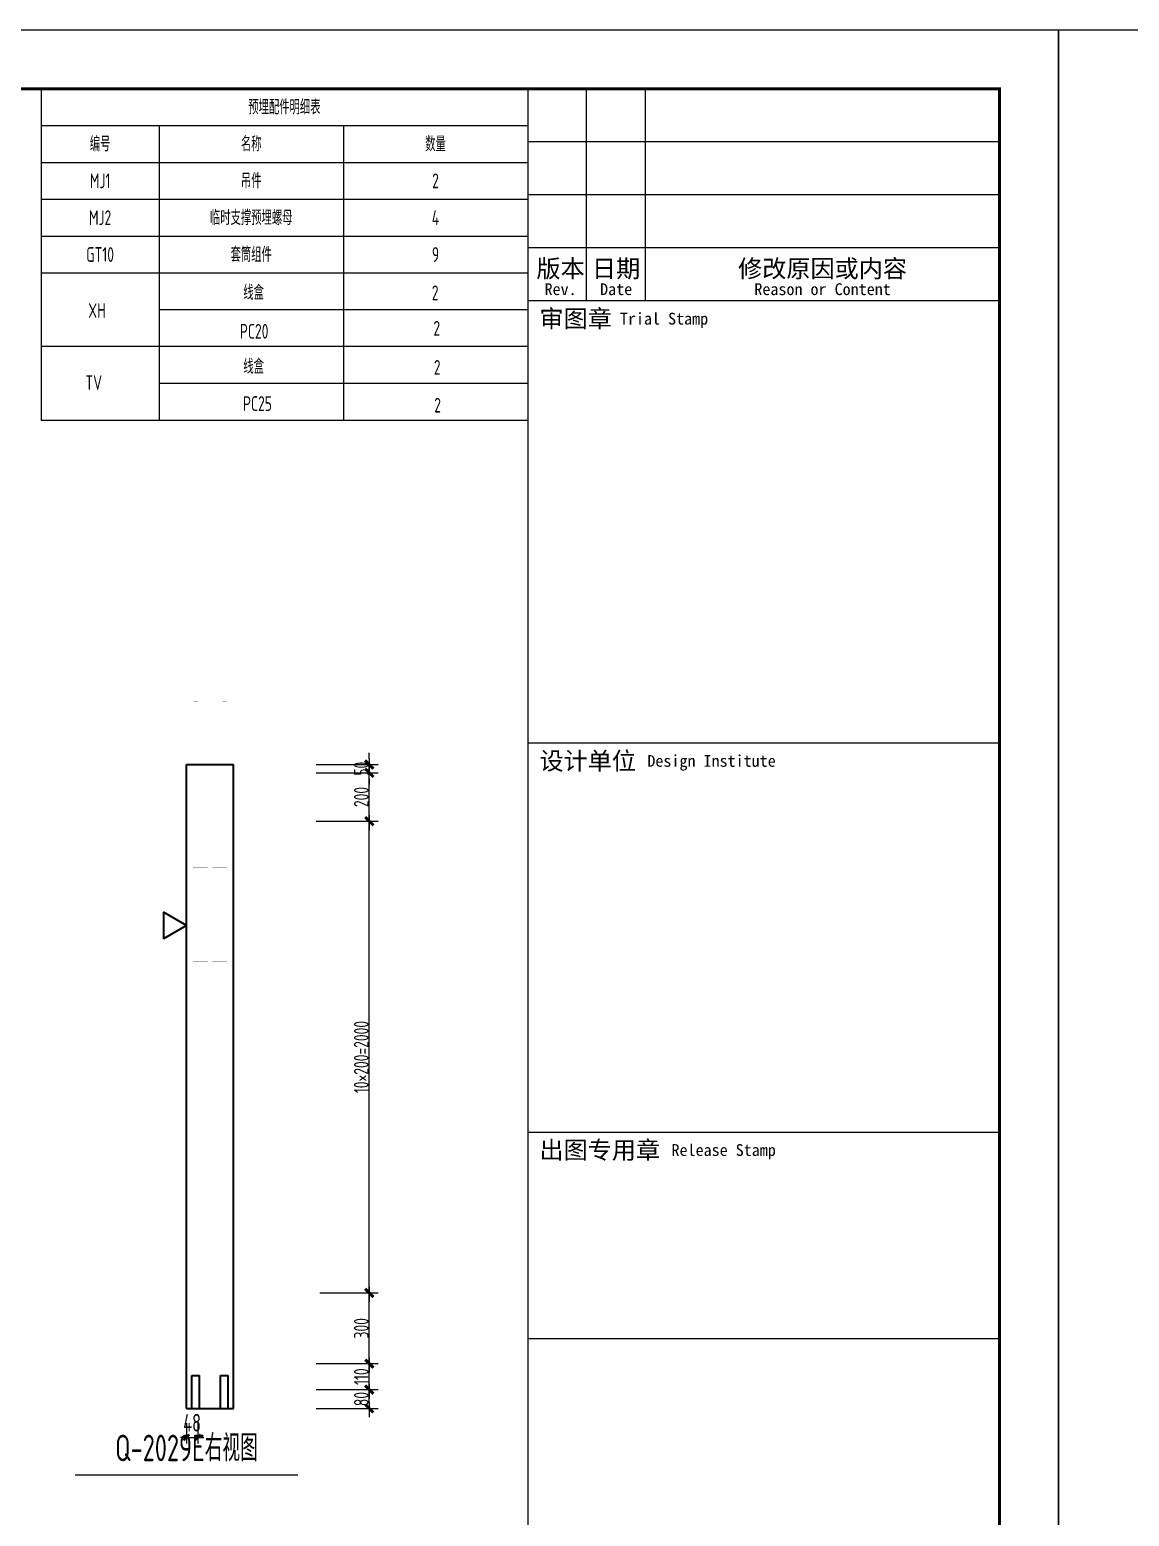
# Model space of a CAD drawing. Extents: x -85320 to 1679916, y -1321939 to 627.
# Drawn here: x 1421897 to 1440540, y -851082 to -825871 of the extents above; entities that cross this region are included whole.
import ezdxf
from ezdxf.enums import TextEntityAlignment as Align

# ---------------------------------------------------------------- set-up
doc = ezdxf.new("R2010")
doc.units = 0
doc.header["$LTSCALE"] = 1000
for name, color, linetype in [('BORDER', 7, 'Continuous'), ('手孔标注', 3, 'Continuous'), ('打印线框', 7, 'Continuous'), ('拉模', 7, 'Continuous'), ('砼墙', 3, 'Continuous')]:
    doc.layers.add(name, color=color, linetype=linetype)
for name, color, linetype, lineweight in [('参数表文字', 7, 'Continuous', 18), ('预制墙图名', 7, 'Continuous', 18), ('预制墙墙身水平筋', 130, 'Continuous', 18), ('预制墙墙身纵向受力筋', 1, 'Continuous', 18), ('预制墙详图标注', 3, 'Continuous', 18), ('预制墙详图轮廓', 3, 'Continuous', 35)]:
    doc.layers.add(name, color=color, linetype=linetype, lineweight=lineweight)
doc.styles.add('TSSD_Dimension', font='tssdeng.shx', dxfattribs={"width": 0.7, "bigfont": 'hztxt.shx'})
doc.styles.add('TSSD_Rein', font='Tssdeng.shx', dxfattribs={"width": 0.7, "bigfont": 'hztxt.shx'})
doc.styles.add('样式 1', font='yjkeng.shx', dxfattribs={"width": 0.7, "bigfont": 'yjkchn.shx'})
doc.styles.add('样式 2', font='yjkeng.shx', dxfattribs={"width": 0.7, "bigfont": 'yjkchn.shx'})
doc.styles.add('设计院一', font='', dxfattribs={"width": 0.8})
doc.styles.get('设计院一').set_extended_font_data('SimSun')
doc.dimstyles.new('标注', dxfattribs={"dimtxt": 300, "dimasz": 100, "dimexe": 100, "dimexo": 250, "dimgap": 100, "dimtad": 1, "dimdec": 0, "dimlfac": 0.25, "dimzin": 0, "dimdsep": 46, "dimtxsty": 'TSSD_Dimension', "dimblk": 'ARCHTICK', "dimcen": 0, "dimdle": 100, "dimclrt": 7, "dimadec": 0, "dimazin": 0, "dimtfac": 1, "dimtdec": 0, "dimtix": 1, "dimtmove": 2, "dimatfit": 3, "dimfxl": 1, "dimtolj": 1, "dimtzin": 0, "dimarcsym": 0})
doc.dimstyles.new('盈建科结构', dxfattribs={"dimscale": 100, "dimtxt": 2.5, "dimasz": 1, "dimexe": 1.5, "dimexo": 0.625, "dimgap": 0.1, "dimtad": 1, "dimdec": 0, "dimrnd": 1, "dimzin": 0, "dimdsep": 46, "dimtxsty": '样式 1', "dimblk": '_yjkbk', "dimblk1": 'ARCHTICK', "dimblk2": 'ARCHTICK', "dimcen": 0.09, "dimadec": 0, "dimazin": 0, "dimtfac": 1, "dimtdec": 4, "dimtix": 1, "dimtmove": 2, "dimatfit": 3, "dimfxl": 1, "dimtolj": 1, "dimtzin": 0, "dimarcsym": 0})

# ---------------------------------------------------------------- blocks, each defined once
blk = doc.blocks.new('_yjkbk')
blk.add_line((-1, 0), (1.5, 0))
blk.add_lwpolyline([(-0.7, -0.7, 0.5, 0.5, 0), (0.7, 0.7, 0.5, 0.5, 0)], format="xyseb")
blk = doc.blocks.new('*D406')
at = {"layer": 'Defpoints', "color": 0, "transparency": 16777216}
for p in [(1426754, -848934), (1427654, -848934), (1426754, -849254)]:
    blk.add_point(p, dxfattribs=at)
at = {"layer": '预制墙详图标注', "color": 0, "lineweight": -2, "transparency": 16777216}
for p, q in [((1426754, -848934), (1427804, -848934)), ((1427654, -849154), (1427654, -849034)), ((1426754, -849254), (1427804, -849254))]:
    blk.add_line(p, q, dxfattribs=at)
at = {"layer": '预制墙详图标注', "color": 0, "lineweight": -2, "transparency": 16777216, "xscale": 100, "yscale": 100, "zscale": 100}
for p, rotation in [((1427654, -848934), 90), ((1427654, -849254), 270)]:
    blk.add_blockref('_yjkbk', p, dxfattribs=dict(at, rotation=rotation))
at = {"layer": '预制墙详图标注', "color": 0, "transparency": 16777216, "insert": (1427644, -849094), "char_height": 250, "attachment_point": 8, "rotation": 90, "style": '样式 1'}
blk.add_mtext('\\A1;80', dxfattribs=at)
blk = doc.blocks.new('_ArchTick')
at = {"color": 0, "linetype": 'ByBlock', "const_width": 0.4}
blk.add_lwpolyline([(-0.5, -0.5), (0.5, 0.5)], dxfattribs=at)
blk = doc.blocks.new('*D407')
at = {"layer": 'Defpoints', "color": 0, "transparency": 16777216}
for p in [(1426754, -848494), (1427654, -848494), (1426754, -848934)]:
    blk.add_point(p, dxfattribs=at)
at = {"layer": '预制墙详图标注', "color": 0, "lineweight": -2, "transparency": 16777216}
for p, q in [((1426754, -848494), (1427804, -848494)), ((1427654, -848834), (1427654, -848594)), ((1426754, -848934), (1427804, -848934))]:
    blk.add_line(p, q, dxfattribs=at)
at = {"layer": '预制墙详图标注', "color": 0, "lineweight": -2, "transparency": 16777216, "xscale": 100, "yscale": 100, "zscale": 100}
for p, rotation in [((1427654, -848494), 90), ((1427654, -848934), 270)]:
    blk.add_blockref('_yjkbk', p, dxfattribs=dict(at, rotation=rotation))
at = {"layer": '预制墙详图标注', "color": 0, "transparency": 16777216, "insert": (1427644, -848714), "char_height": 250, "attachment_point": 8, "rotation": 90, "style": '样式 1'}
blk.add_mtext('\\A1;110', dxfattribs=at)
blk = doc.blocks.new('*D408')
at = {"layer": 'Defpoints', "color": 0, "transparency": 16777216}
for p in [(1426754, -847294), (1427654, -847294), (1426754, -848494)]:
    blk.add_point(p, dxfattribs=at)
at = {"layer": '预制墙详图标注', "color": 0, "lineweight": -2, "transparency": 16777216}
for p, q in [((1426816, -847294), (1427804, -847294)), ((1427654, -848394), (1427654, -847394)), ((1426816, -848494), (1427804, -848494))]:
    blk.add_line(p, q, dxfattribs=at)
at = {"layer": '预制墙详图标注', "color": 0, "lineweight": -2, "transparency": 16777216, "xscale": 100, "yscale": 100, "zscale": 100}
for p, rotation in [((1427654, -847294), 90), ((1427654, -848494), 270)]:
    blk.add_blockref('_yjkbk', p, dxfattribs=dict(at, rotation=rotation))
at = {"layer": '预制墙详图标注', "color": 0, "transparency": 16777216, "insert": (1427644, -847894), "char_height": 250, "attachment_point": 8, "rotation": 90, "style": '样式 1'}
blk.add_mtext('\\A1;300', dxfattribs=at)
blk = doc.blocks.new('*D409')
at = {"layer": 'Defpoints', "color": 0, "transparency": 16777216}
for p in [(1426754, -839294), (1427654, -839294), (1426754, -847294)]:
    blk.add_point(p, dxfattribs=at)
at = {"layer": '预制墙详图标注', "color": 0, "lineweight": -2, "transparency": 16777216}
for p, q in [((1426816, -839294), (1427804, -839294)), ((1427654, -847194), (1427654, -839394)), ((1426816, -847294), (1427804, -847294))]:
    blk.add_line(p, q, dxfattribs=at)
at = {"layer": '预制墙详图标注', "color": 0, "lineweight": -2, "transparency": 16777216, "xscale": 100, "yscale": 100, "zscale": 100}
for p, rotation in [((1427654, -839294), 90), ((1427654, -847294), 270)]:
    blk.add_blockref('_yjkbk', p, dxfattribs=dict(at, rotation=rotation))
at = {"layer": '预制墙详图标注', "color": 0, "transparency": 16777216, "insert": (1427644, -843294), "char_height": 250, "attachment_point": 8, "rotation": 90, "style": '样式 1'}
blk.add_mtext('\\A1;10×200=2000', dxfattribs=at)
blk = doc.blocks.new('*D2075')
at = {"layer": 'Defpoints', "color": 0, "transparency": 16777216}
for p in [(1424554, -849254), (1424746, -849254), (1424746, -849746)]:
    blk.add_point(p, dxfattribs=at)
at = {"layer": '手孔标注', "color": 0, "lineweight": -2, "transparency": 16777216}
for p, q in [((1424554, -849504), (1424554, -849846)), ((1424746, -849504), (1424746, -849846)), ((1424554, -849746), (1424454, -849746)), ((1424554, -849746), (1424746, -849746)), ((1424746, -849746), (1424846, -849746))]:
    blk.add_line(p, q, dxfattribs=at)
at = {"layer": '手孔标注', "color": 0, "lineweight": -2, "transparency": 16777216, "xscale": 100, "yscale": 100, "zscale": 100}
blk.add_blockref('_ArchTick', (1424554, -849746), dxfattribs=at)
at = {"layer": '手孔标注', "color": 0, "lineweight": -2, "transparency": 16777216, "xscale": 100, "yscale": 100, "zscale": 100, "rotation": 180}
blk.add_blockref('_ArchTick', (1424746, -849746), dxfattribs=at)
at = {"layer": '手孔标注', "color": 7, "lineweight": 0, "transparency": 16777216, "insert": (1424650, -849496), "char_height": 300, "attachment_point": 5, "style": 'TSSD_Dimension'}
blk.add_mtext('\\A1;48', dxfattribs=at)
blk = doc.blocks.new('*D2467')
at = {"layer": 'Defpoints', "color": 0, "transparency": 16777216}
for p in [(1426754, -838474), (1427654, -838474), (1426754, -839294)]:
    blk.add_point(p, dxfattribs=at)
at = {"layer": '预制墙详图标注', "color": 0, "lineweight": -2, "transparency": 16777216}
for p, q in [((1426754, -838474), (1427804, -838474)), ((1427654, -839194), (1427654, -838574)), ((1426754, -839294), (1427804, -839294))]:
    blk.add_line(p, q, dxfattribs=at)
at = {"layer": '预制墙详图标注', "color": 0, "lineweight": -2, "transparency": 16777216, "xscale": 100, "yscale": 100, "zscale": 100}
for p, rotation in [((1427654, -838474), 90), ((1427654, -839294), 270)]:
    blk.add_blockref('_yjkbk', p, dxfattribs=dict(at, rotation=rotation))
at = {"layer": '预制墙详图标注', "color": 0, "transparency": 16777216, "insert": (1427644, -838884), "char_height": 250, "attachment_point": 8, "rotation": 90, "style": '样式 1'}
blk.add_mtext('\\A1;200', dxfattribs=at)
blk = doc.blocks.new('*D2468')
at = {"layer": 'Defpoints', "color": 0, "transparency": 16777216}
for p in [(1426754, -838334), (1426754, -838474), (1427654, -838334)]:
    blk.add_point(p, dxfattribs=at)
at = {"layer": '预制墙详图标注', "color": 0, "lineweight": -2, "transparency": 16777216}
for p, q in [((1427654, -838234), (1427654, -838134)), ((1426754, -838334), (1427804, -838334)), ((1426754, -838474), (1427804, -838474)), ((1427654, -838474), (1427654, -838334)), ((1427654, -838574), (1427654, -838674))]:
    blk.add_line(p, q, dxfattribs=at)
at = {"layer": '预制墙详图标注', "color": 0, "lineweight": -2, "transparency": 16777216, "xscale": 100, "yscale": 100, "zscale": 100}
for p, rotation in [((1427654, -838334), 270), ((1427654, -838474), 90)]:
    blk.add_blockref('_yjkbk', p, dxfattribs=dict(at, rotation=rotation))
at = {"layer": '预制墙详图标注', "color": 0, "transparency": 16777216, "insert": (1427644, -838404), "char_height": 250, "attachment_point": 8, "rotation": 90, "style": '样式 1'}
blk.add_mtext('\\A1;50', dxfattribs=at)
blk = doc.blocks.new('图框1')
at = {"color": 7}
for p, q in [((1433679, -783089), (1425679, -783089)), ((1425679, -783089), (1425679, -823089)), ((1426679, -786689), (1426679, -783089)), ((1427679, -786689), (1427679, -783089)), ((1433679, -783089), (1433679, -823089)), ((1433679, -823089), (1433679, -783089)), ((1433679, -783089), (1433679, -823089)), ((1433679, -823089), (1433679, -783089)), ((1433679, -783989), (1425679, -783989)), ((1433679, -784889), (1425679, -784889)), ((1433679, -785789), (1425679, -785789)), ((1433679, -786689), (1425679, -786689)), ((1433679, -794189), (1425679, -794189)), ((1433679, -800789), (1425679, -800789)), ((1433679, -804289), (1425679, -804289))]:
    blk.add_line(p, q, dxfattribs=at)
at = {"layer": 'BORDER', "const_width": 50}
blk.add_lwpolyline([(1377779, -823089), (1377779, -783089), (1433679, -783089), (1433679, -823089)], close=True, dxfattribs=at)
at = {"color": 7, "style": '设计院一'}
for s, height, p in [('版本', 300, (1426237, -786289)), ('日期', 300, (1427179, -786289)), ('修改原因或内容', 300, (1430679, -786289)), ('Rev.', 200, (1426237, -786589)), ('Date', 200, (1427179, -786589)), ('Reason or Content', 200, (1430679, -786589))]:
    blk.add_text(s, height=height, dxfattribs=at).set_placement(p, align=Align.CENTER)
for s, height, p in [('审图章', 300, (1425879, -786989)), ('Trial Stamp', 200, (1427243, -786989)), ('设计单位', 300, (1425879, -794489)), ('Design Institute', 200, (1427708, -794489)), ('出图专用章', 300, (1425879, -801089)), ('Release Stamp', 200, (1428118, -801089))]:
    blk.add_text(s, height=height, dxfattribs=at).set_placement(p, align=Align.MIDDLE_LEFT)

msp = doc.modelspace()

# ---------------------------------------------------------------- linework, layer by layer
at = {"layer": '参数表文字', "lineweight": 18}
for p, q in [((1422089.784, -826870.959), (1430339.784, -826870.959)), ((1422089.784, -826870.959), (1422089.784, -827495.959)), ((1430339.784, -826870.959), (1430339.784, -827495.959)), ((1422089.784, -827495.959), (1430339.784, -827495.959)), ((1422089.784, -827495.959), (1424089.784, -827495.959)), ((1422089.784, -827495.959), (1422089.784, -828120.959)), ((1424089.784, -827495.959), (1424089.784, -828120.959)), ((1424089.784, -827495.959), (1427214.784, -827495.959)), ((1427214.784, -827495.959), (1427214.784, -828120.959)), ((1427214.784, -827495.959), (1430339.784, -827495.959)), ((1430339.784, -827495.959), (1430339.784, -828120.959)), ((1422089.784, -828120.959), (1424089.784, -828120.959)), ((1422089.784, -828120.959), (1424089.784, -828120.959)), ((1422089.784, -828120.959), (1422089.784, -828745.959)), ((1424089.784, -828120.959), (1427214.784, -828120.959)), ((1424089.784, -828120.959), (1424089.784, -828745.959)), ((1424089.784, -828120.959), (1427214.784, -828120.959)), ((1427214.784, -828120.959), (1430339.784, -828120.959)), ((1427214.784, -828120.959), (1427214.784, -828745.959)), ((1427214.784, -828120.959), (1430339.784, -828120.959)), ((1430339.784, -828120.959), (1430339.784, -828745.959)), ((1422089.784, -828745.959), (1424089.784, -828745.959)), ((1422089.784, -828745.959), (1424089.784, -828745.959)), ((1422089.784, -828745.959), (1422089.784, -829370.959)), ((1424089.784, -828745.959), (1427214.784, -828745.959)), ((1424089.784, -828745.959), (1424089.784, -829370.959)), ((1424089.784, -828745.959), (1427214.784, -828745.959)), ((1427214.784, -828745.959), (1430339.784, -828745.959)), ((1427214.784, -828745.959), (1427214.784, -829370.959)), ((1427214.784, -828745.959), (1430339.784, -828745.959)), ((1430339.784, -828745.959), (1430339.784, -829370.959)), ((1422089.784, -829370.959), (1424089.784, -829370.959)), ((1422089.784, -829370.959), (1424089.784, -829370.959)), ((1422089.784, -829370.959), (1422089.784, -829995.959)), ((1424089.784, -829370.959), (1427214.784, -829370.959)), ((1424089.784, -829370.959), (1424089.784, -829995.959)), ((1424089.784, -829370.959), (1427214.784, -829370.959)), ((1427214.784, -829370.959), (1430339.784, -829370.959)), ((1427214.784, -829370.959), (1427214.784, -829995.959)), ((1427214.784, -829370.959), (1430339.784, -829370.959)), ((1430339.784, -829370.959), (1430339.784, -829995.959)), ((1422089.784, -829995.959), (1424089.784, -829995.959)), ((1424089.784, -829995.959), (1427214.784, -829995.959)), ((1424089.784, -829995.962), (1424089.784, -830620.962)), ((1427214.784, -829995.959), (1430339.784, -829995.959)), ((1427214.784, -829995.962), (1427214.784, -830620.962)), ((1424089.784, -830620.962), (1424089.784, -831245.962)), ((1427214.784, -830620.962), (1427214.784, -831245.962)), ((1424089.784, -831245.962), (1424089.784, -831870.962)), ((1427214.784, -831245.962), (1427214.784, -831870.962)), ((1424089.784, -831870.962), (1424089.784, -832495.962)), ((1427214.784, -831870.962), (1427214.784, -832495.962))]:
    msp.add_line(p, q, dxfattribs=at)
at = {"layer": '手孔标注', "color": 0}
for p, q in [((1422089.784, -829995.962), (1422089.784, -830620.962)), ((1422089.784, -830620.962), (1422089.784, -831245.962)), ((1430339.784, -830620.962), (1424089.784, -830620.962)), ((1430339.784, -831245.962), (1422089.784, -831245.962)), ((1422089.784, -831245.962), (1422089.784, -831870.962)), ((1422089.784, -831870.962), (1422089.784, -832495.962)), ((1430339.784, -831870.962), (1424089.784, -831870.962)), ((1430339.784, -832495.962), (1422089.784, -832495.962))]:
    msp.add_line(p, q, dxfattribs=at)
at = {"layer": '打印线框', "color": 1}
for points in [[(1379939.784, -867870.959), (1379939.784, -825870.959), (1439339.784, -825870.959), (1439339.784, -867870.959)], [(1439339.784, -867870.959), (1439339.784, -825870.959), (1498739.784, -825870.959), (1498739.784, -867870.959)]]:
    msp.add_lwpolyline(points, close=True, dxfattribs=at)
at = {"layer": '砼墙', "lineweight": 35}
for p, q in [((1424645.684, -849253.636), (1424645.684, -848693.636)), ((1424645.684, -848693.636), (1424773.684, -848693.636)), ((1424645.684, -849253.636), (1424645.684, -848693.636)), ((1424645.684, -848693.636), (1424773.684, -848693.636)), ((1424645.684, -849253.636), (1424645.684, -848693.636)), ((1424645.684, -848693.636), (1424773.684, -848693.636)), ((1424645.684, -849253.636), (1424645.684, -848693.636)), ((1424645.684, -848693.636), (1424773.684, -848693.636)), ((1424773.684, -849253.636), (1424773.684, -848693.636)), ((1424773.684, -849253.636), (1424773.684, -848693.636)), ((1424773.684, -849253.636), (1424773.684, -848693.636)), ((1424773.684, -849253.636), (1424773.684, -848693.636)), ((1425133.684, -849253.636), (1425133.684, -848693.636)), ((1425133.684, -848693.636), (1425261.684, -848693.636)), ((1425133.684, -849253.636), (1425133.684, -848693.636)), ((1425133.684, -848693.636), (1425261.684, -848693.636)), ((1425133.684, -849253.636), (1425133.684, -848693.636)), ((1425133.684, -848693.636), (1425261.684, -848693.636)), ((1425133.684, -849253.636), (1425133.684, -848693.636)), ((1425133.684, -848693.636), (1425261.684, -848693.636)), ((1425133.684, -849253.636), (1425133.684, -848693.636)), ((1425133.684, -848693.636), (1425261.684, -848693.636)), ((1425261.684, -849253.636), (1425261.684, -848693.636)), ((1425261.684, -849253.636), (1425261.684, -848693.636)), ((1425261.684, -849253.636), (1425261.684, -848693.636)), ((1425261.684, -849253.636), (1425261.684, -848693.636)), ((1425261.684, -849253.636), (1425261.684, -848693.636))]:
    msp.add_line(p, q, dxfattribs=at)
at = {"layer": '预制墙图名', "lineweight": 18}
msp.add_line((1422665.605, -850378.636), (1426441.762, -850378.636), dxfattribs=at)
at = {"layer": '预制墙墙身水平筋', "lineweight": 18, "const_width": 0.18}
for points in [[(1424915.4, -838493.636), (1424665.684, -838493.636), (1424665.684, -838453.636), (1424915.4, -838453.636), (1424915.4, -838493.636), (1424665.684, -838493.636), (1424665.684, -838453.636), (1424915.4, -838453.636)], [(1424991.967, -838453.636), (1425241.684, -838453.636), (1425241.684, -838493.636), (1424991.967, -838493.636), (1424991.967, -838453.636), (1425241.684, -838453.636), (1425241.684, -838493.636), (1424991.967, -838493.636)], [(1424915.4, -839313.636), (1424665.684, -839313.636), (1424665.684, -839273.636), (1424915.4, -839273.636), (1424915.4, -839313.636), (1424665.684, -839313.636), (1424665.684, -839273.636), (1424915.4, -839273.636)], [(1424991.967, -839273.636), (1425241.684, -839273.636), (1425241.684, -839313.636), (1424991.967, -839313.636), (1424991.967, -839273.636), (1425241.684, -839273.636), (1425241.684, -839313.636), (1424991.967, -839313.636)], [(1424915.4, -840113.636), (1424665.684, -840113.636), (1424665.684, -840073.636), (1424915.4, -840073.636), (1424915.4, -840113.636), (1424665.684, -840113.636), (1424665.684, -840073.636), (1424915.4, -840073.636)], [(1424991.967, -840073.636), (1425241.684, -840073.636), (1425241.684, -840113.636), (1424991.967, -840113.636), (1424991.967, -840073.636), (1425241.684, -840073.636), (1425241.684, -840113.636), (1424991.967, -840113.636)], [(1424915.4, -840913.636), (1424665.684, -840913.636), (1424665.684, -840873.636), (1424915.4, -840873.636), (1424915.4, -840913.636), (1424665.684, -840913.636), (1424665.684, -840873.636), (1424915.4, -840873.636)], [(1424991.967, -840873.636), (1425241.684, -840873.636), (1425241.684, -840913.636), (1424991.967, -840913.636), (1424991.967, -840873.636), (1425241.684, -840873.636), (1425241.684, -840913.636), (1424991.967, -840913.636)], [(1424915.4, -841713.636), (1424665.684, -841713.636), (1424665.684, -841673.636), (1424915.4, -841673.636), (1424915.4, -841713.636), (1424665.684, -841713.636), (1424665.684, -841673.636), (1424915.4, -841673.636)], [(1424991.967, -841673.636), (1425241.684, -841673.636), (1425241.684, -841713.636), (1424991.967, -841713.636), (1424991.967, -841673.636), (1425241.684, -841673.636), (1425241.684, -841713.636), (1424991.967, -841713.636)], [(1424915.4, -842513.636), (1424665.684, -842513.636), (1424665.684, -842473.636), (1424915.4, -842473.636), (1424915.4, -842513.636), (1424665.684, -842513.636), (1424665.684, -842473.636), (1424915.4, -842473.636)], [(1424991.967, -842473.636), (1425241.684, -842473.636), (1425241.684, -842513.636), (1424991.967, -842513.636), (1424991.967, -842473.636), (1425241.684, -842473.636), (1425241.684, -842513.636), (1424991.967, -842513.636)], [(1424915.4, -843313.636), (1424665.684, -843313.636), (1424665.684, -843273.636), (1424915.4, -843273.636), (1424915.4, -843313.636), (1424665.684, -843313.636), (1424665.684, -843273.636), (1424915.4, -843273.636)], [(1424991.967, -843273.636), (1425241.684, -843273.636), (1425241.684, -843313.636), (1424991.967, -843313.636), (1424991.967, -843273.636), (1425241.684, -843273.636), (1425241.684, -843313.636), (1424991.967, -843313.636)], [(1424915.4, -844113.636), (1424665.684, -844113.636), (1424665.684, -844073.636), (1424915.4, -844073.636), (1424915.4, -844113.636), (1424665.684, -844113.636), (1424665.684, -844073.636), (1424915.4, -844073.636)], [(1424991.967, -844073.636), (1425241.684, -844073.636), (1425241.684, -844113.636), (1424991.967, -844113.636), (1424991.967, -844073.636), (1425241.684, -844073.636), (1425241.684, -844113.636), (1424991.967, -844113.636)], [(1424915.4, -844913.636), (1424665.684, -844913.636), (1424665.684, -844873.636), (1424915.4, -844873.636), (1424915.4, -844913.636), (1424665.684, -844913.636), (1424665.684, -844873.636), (1424915.4, -844873.636)], [(1424991.967, -844873.636), (1425241.684, -844873.636), (1425241.684, -844913.636), (1424991.967, -844913.636), (1424991.967, -844873.636), (1425241.684, -844873.636), (1425241.684, -844913.636), (1424991.967, -844913.636)], [(1424915.4, -845713.636), (1424665.684, -845713.636), (1424665.684, -845673.636), (1424915.4, -845673.636), (1424915.4, -845713.636), (1424665.684, -845713.636), (1424665.684, -845673.636), (1424915.4, -845673.636)], [(1424991.967, -845673.636), (1425241.684, -845673.636), (1425241.684, -845713.636), (1424991.967, -845713.636), (1424991.967, -845673.636), (1425241.684, -845673.636), (1425241.684, -845713.636), (1424991.967, -845713.636)], [(1424915.4, -846513.636), (1424665.684, -846513.636), (1424665.684, -846473.636), (1424915.4, -846473.636), (1424915.4, -846513.636), (1424665.684, -846513.636), (1424665.684, -846473.636), (1424915.4, -846473.636)], [(1424991.967, -846473.636), (1425241.684, -846473.636), (1425241.684, -846513.636), (1424991.967, -846513.636), (1424991.967, -846473.636), (1425241.684, -846473.636), (1425241.684, -846513.636), (1424991.967, -846513.636)], [(1424915.4, -847313.636), (1424665.684, -847313.636), (1424665.684, -847273.636), (1424915.4, -847273.636), (1424915.4, -847313.636), (1424665.684, -847313.636), (1424665.684, -847273.636), (1424915.4, -847273.636)], [(1424991.967, -847273.636), (1425241.684, -847273.636), (1425241.684, -847313.636), (1424991.967, -847313.636), (1424991.967, -847273.636), (1425241.684, -847273.636), (1425241.684, -847313.636), (1424991.967, -847313.636)], [(1424915.4, -847713.636), (1424665.684, -847713.636), (1424665.684, -847673.636), (1424915.4, -847673.636), (1424915.4, -847713.636), (1424665.684, -847713.636), (1424665.684, -847673.636), (1424915.4, -847673.636)], [(1424991.967, -847673.636), (1425241.684, -847673.636), (1425241.684, -847713.636), (1424991.967, -847713.636), (1424991.967, -847673.636), (1425241.684, -847673.636), (1425241.684, -847713.636), (1424991.967, -847713.636)], [(1424915.4, -848113.636), (1424665.684, -848113.636), (1424665.684, -848073.636), (1424915.4, -848073.636), (1424915.4, -848113.636), (1424665.684, -848113.636), (1424665.684, -848073.636), (1424915.4, -848073.636)], [(1424991.967, -848073.636), (1425241.684, -848073.636), (1425241.684, -848113.636), (1424991.967, -848113.636), (1424991.967, -848073.636), (1425241.684, -848073.636), (1425241.684, -848113.636), (1424991.967, -848113.636)], [(1424915.4, -848513.636), (1424665.684, -848513.636), (1424665.684, -848473.636), (1424915.4, -848473.636), (1424915.4, -848513.636), (1424665.684, -848513.636), (1424665.684, -848473.636), (1424915.4, -848473.636)], [(1424991.967, -848473.636), (1425241.684, -848473.636), (1425241.684, -848513.636), (1424991.967, -848513.636), (1424991.967, -848473.636), (1425241.684, -848473.636), (1425241.684, -848513.636), (1424991.967, -848513.636)], [(1424879.4, -848953.636), (1424629.684, -848953.636), (1424629.684, -848913.636), (1424879.4, -848913.636), (1424879.4, -848953.636), (1424629.684, -848953.636), (1424629.684, -848913.636), (1424879.4, -848913.636)], [(1425027.967, -848913.636), (1425277.684, -848913.636), (1425277.684, -848953.636), (1425027.967, -848953.636), (1425027.967, -848913.636), (1425277.684, -848913.636), (1425277.684, -848953.636), (1425027.967, -848953.636)]]:
    msp.add_lwpolyline(points, close=True, dxfattribs=at)
at = {"layer": '预制墙墙身纵向受力筋', "lineweight": 18, "const_width": 0.18}
for points in [[(1424677.684, -848769.636), (1424677.684, -837269.636), (1424741.684, -837269.636), (1424741.684, -848769.636)], [(1425165.684, -848769.636), (1425165.684, -837269.636), (1425229.684, -837269.636), (1425229.684, -848769.636)]]:
    msp.add_lwpolyline(points, close=True, dxfattribs=at)
at = {"layer": '预制墙详图标注', "lineweight": 35}
for p, q in [((1424553.684, -841063.636), (1424163.972, -840838.636)), ((1424163.972, -840838.636), (1424163.972, -841288.636)), ((1424553.684, -841063.636), (1424163.972, -841288.636))]:
    msp.add_line(p, q, dxfattribs=at)
at = {"layer": '预制墙详图轮廓', "lineweight": 35}
for p, q in [((1424553.684, -838333.636), (1425353.684, -838333.636)), ((1424553.684, -849253.636), (1424553.684, -838333.636)), ((1425353.684, -849253.636), (1425353.684, -838333.636)), ((1424553.684, -849253.636), (1425353.684, -849253.636))]:
    msp.add_line(p, q, dxfattribs=at)

# ---------------------------------------------------------------- block references
at = {"layer": '拉模', "color": 3}
msp.add_blockref('图框1', (4660.835, -43782.265), dxfattribs=at)

# ---------------------------------------------------------------- texts
at = {"layer": '参数表文字', "linetype": 'Continuous', "style": 'TSSD_Rein', "width": 0.7}
for s, p in [('预埋配件明细表', (1426214.784, -827183.459)), ('编号', (1423089.784, -827808.459)), ('名称', (1425652.284, -827808.459)), ('数量', (1428777.284, -827808.459)), ('MJ1', (1423089.784, -828433.459)), ('吊件', (1425652.284, -828433.459)), ('2', (1428777.284, -828433.459)), ('MJ2', (1423089.784, -829058.459)), ('临时支撑预埋螺母', (1425652.284, -829058.459)), ('4', (1428777.284, -829058.459)), ('GT10', (1423089.784, -829683.459)), ('套筒组件', (1425652.284, -829683.459)), ('9', (1428777.284, -829683.459)), ('线盒', (1425692.324, -830327.84)), ('2', (1428770.668, -830333.408)), ('XH', (1423036.615, -830633.698)), ('PC20', (1425701.208, -830985.435)), ('2', (1428798.318, -830934.881)), ('线盒', (1425693.167, -831581.637)), ('2', (1428805.434, -831596.932)), ('TV', (1422982.209, -831856.632)), ('PC25', (1425757.039, -832211.354)), ('2', (1428812.386, -832237.847))]:
    msp.add_text(s, height=250, dxfattribs=at).set_placement(p, align=Align.MIDDLE_CENTER)
at = {"layer": '预制墙图名', "linetype": 'Continuous', "style": '样式 2', "width": 0.7}
msp.add_text('Q-2029E右视图', height=450, dxfattribs=at).set_placement((1424553.684, -850283.761), align=Align.BOTTOM_CENTER)

# ---------------------------------------------------------------- dimensions: what is measured, and where the dimension line sits
at = {"layer": '手孔标注', "color": 3, "lineweight": 0}
dim = msp.add_linear_dim(base=(1424745.684, -849746.05), p1=(1424553.684, -849253.636), p2=(1424745.684, -849253.636), dimstyle='标注', dxfattribs=at)
dim.commit()
dim.dimension.update_dxf_attribs({"geometry": '*D2075', "text_midpoint": (1424649.684, -849496.05)})
at = {"layer": '预制墙详图标注'}
for p1, p2, text, override, picture, middle in [((1426753.684, -838473.636), (1426753.684, -838333.636), '50', {"dimscale": 100, "dimtxt": 2.5, "dimasz": 1, "dimexe": 1.5, "dimexo": 0, "dimgap": 0.1, "dimtad": 1, "dimlfac": 0.25, "dimrnd": 5, "dimdle": 0, "dimfxlon": 0}, '*D2468', (1427518.684, -838403.636)), ((1426753.684, -839293.636), (1426753.684, -838473.636), '200', {"dimscale": 100, "dimtxt": 2.5, "dimasz": 1, "dimexe": 1.5, "dimexo": 0, "dimgap": 0.1, "dimtad": 1, "dimlfac": 0.25, "dimrnd": 5, "dimdle": 0, "dimfxlon": 0}, '*D2467', (1427518.684, -838883.636)), ((1426753.684, -847293.636), (1426753.684, -839293.636), '10×200=2000', {"dimscale": 100, "dimtxt": 2.5, "dimasz": 1, "dimexe": 1.5, "dimexo": 0.625, "dimgap": 0.1, "dimtad": 1, "dimlfac": 0.25, "dimrnd": 5, "dimdle": 0, "dimtix": 1, "dimfxlon": 0}, '*D409', (1427518.684, -843293.636)), ((1426753.684, -848493.636), (1426753.684, -847293.636), '300', {"dimscale": 100, "dimtxt": 2.5, "dimasz": 1, "dimexe": 1.5, "dimexo": 0.625, "dimgap": 0.1, "dimtad": 1, "dimlfac": 0.25, "dimrnd": 5, "dimdle": 0, "dimtix": 1, "dimfxlon": 0}, '*D408', (1427518.684, -847893.636))]:
    dim = msp.add_aligned_dim(p1=p1, p2=p2, distance=-900, text=text, dimstyle='盈建科结构', override=override, dxfattribs=at)
    dim.commit()
    dim.dimension.update_dxf_attribs({"geometry": picture, "text_midpoint": middle})
for p1, p2, picture, middle in [((1426753.684, -848933.636), (1426753.684, -848493.636), '*D407', (1427518.684, -848713.636)), ((1426753.684, -849253.636), (1426753.684, -848933.636), '*D406', (1427518.684, -849093.636))]:
    dim = msp.add_aligned_dim(p1=p1, p2=p2, distance=-900, dimstyle='盈建科结构', override={"dimscale": 100, "dimtxt": 2.5, "dimasz": 1, "dimexe": 1.5, "dimexo": 0, "dimgap": 0.1, "dimtad": 1, "dimlfac": 0.25, "dimrnd": 5, "dimdle": 0, "dimfxlon": 0}, dxfattribs=at)
    dim.commit()
    dim.dimension.update_dxf_attribs({"geometry": picture, "text_midpoint": middle})

doc.saveas('drawing.dxf')
